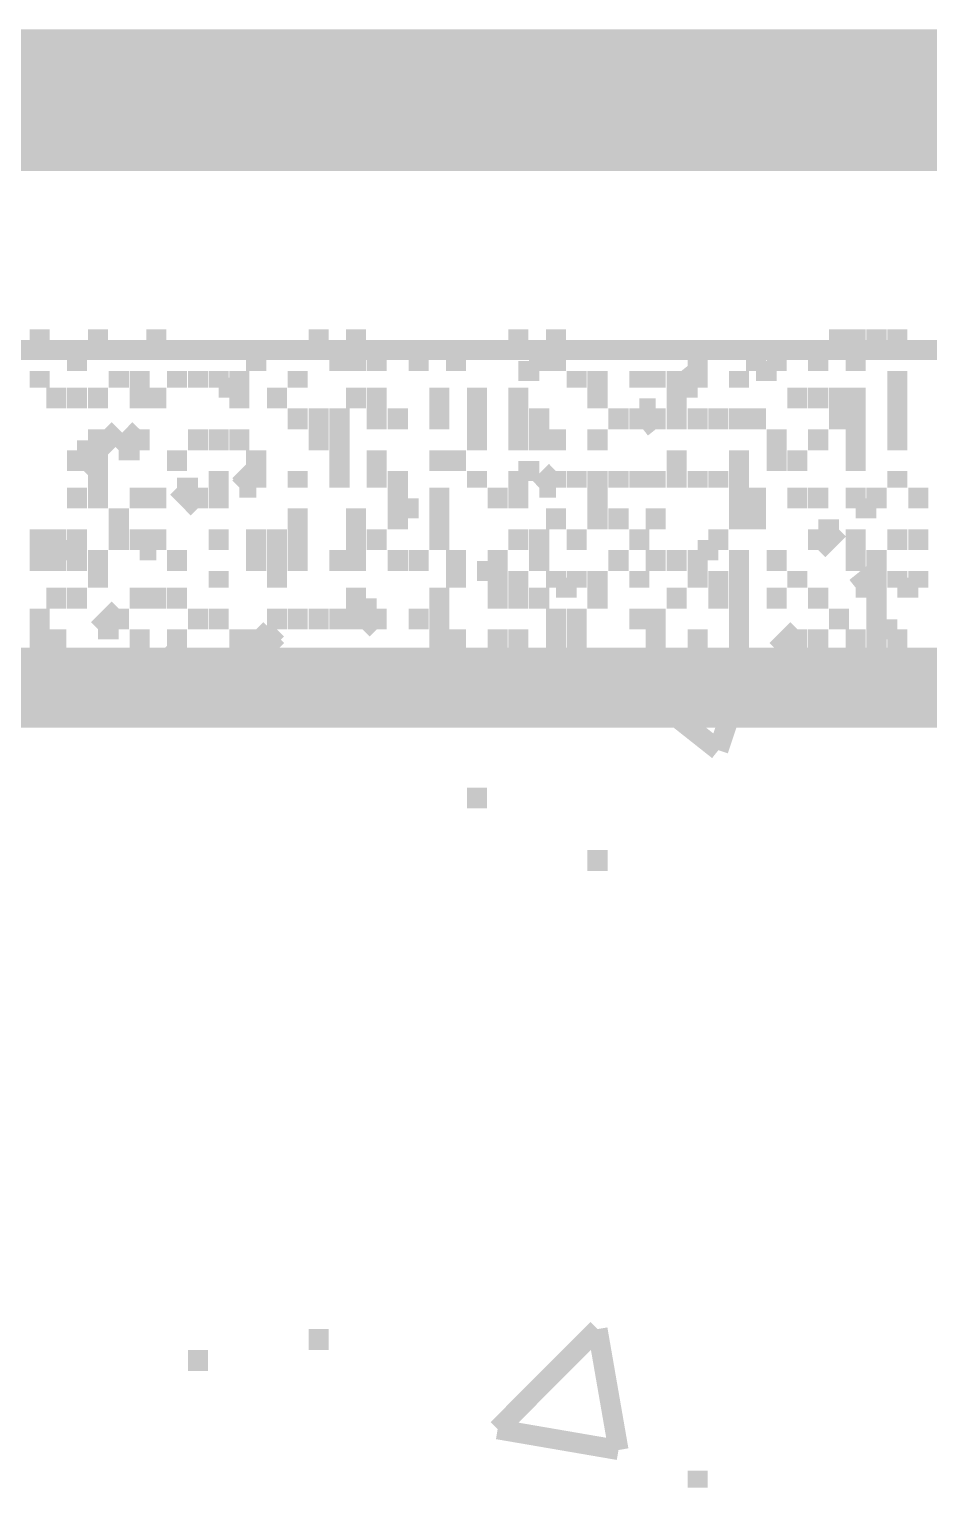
# Model space of a CAD drawing. Header units: millimetres. Extents: x 5 to 350, y 3 to 213.
# Drawn here: x 80.57 to 84.38, y 116.97 to 123.19 of the extents above; entities that cross this region are included whole.
import ezdxf

# ---------------------------------------------------------------- set-up
doc = ezdxf.new("R2010")
doc.units = ezdxf.units.MM
doc.layers.add('H', color=251, linetype='Continuous')
doc.layers.add('P', color=255, linetype='Continuous')

msp = doc.modelspace()

# ---------------------------------------------------------------- hatches: boundary and pattern name
at = {"layer": 'H', "linetype": 'Continuous'}
for points in [[(78.916, 122.59), (124.795, 123.19), (124.795, 122.59), (78.916, 122.59)], [(78.916, 122.59), (79.498, 123.19), (124.795, 123.19), (78.916, 122.59)]]:
    msp.add_hatch(color=256, dxfattribs=at).paths.add_polyline_path(points)

# ---------------------------------------------------------------- linework, layer by layer
at = {"layer": 'P'}
for points, const_width in [([(80.61, 121.832), (80.61, 121.92)], 0.085), ([(80.61, 121.832), (80.61, 121.92)], 0.085), ([(80.857, 121.832), (80.857, 121.92)], 0.085), ([(81.104, 121.832), (81.104, 121.92)], 0.085), ([(81.792, 121.832), (81.792, 121.92)], 0.085), ([(81.792, 121.832), (81.792, 121.92)], 0.085), ([(81.792, 121.832), (81.792, 121.92)], 0.085), ([(81.95, 121.832), (81.95, 121.92)], 0.085), ([(81.95, 121.832), (81.95, 121.92)], 0.085), ([(82.638, 121.832), (82.638, 121.92)], 0.085), ([(82.797, 121.832), (82.797, 121.92)], 0.085), ([(83.996, 121.832), (83.996, 121.92)], 0.085), ([(84.067, 121.832), (84.067, 121.92)], 0.085), ([(84.155, 121.832), (84.155, 121.92)], 0.085), ([(84.243, 121.832), (84.243, 121.92)], 0.085), ([(78.493, 121.832), (126.065, 121.832)], 0.085), ([(80.768, 121.744), (80.768, 121.832)], 0.085), ([(81.527, 121.744), (81.527, 121.832)], 0.085), ([(81.88, 121.744), (81.88, 121.832)], 0.085), ([(81.95, 121.744), (81.95, 121.832)], 0.085), ([(81.95, 121.744), (81.95, 121.832)], 0.085), ([(82.038, 121.744), (82.038, 121.832)], 0.085), ([(82.215, 121.744), (82.215, 121.832)], 0.085), ([(82.215, 121.744), (82.215, 121.832)], 0.085), ([(82.215, 121.744), (82.215, 121.832)], 0.085), ([(82.215, 121.744), (82.215, 121.832)], 0.085), ([(82.374, 121.744), (82.374, 121.832)], 0.085), ([(82.726, 121.744), (82.726, 121.832)], 0.085), ([(82.726, 121.744), (82.726, 121.832)], 0.085), ([(82.726, 121.744), (82.726, 121.832)], 0.085), ([(82.726, 121.744), (82.726, 121.832)], 0.085), ([(82.797, 121.832), (82.797, 121.744)], 0.085), ([(82.797, 121.744), (82.797, 121.832)], 0.085), ([(83.397, 121.744), (83.397, 121.832)], 0.085), ([(83.644, 121.744), (83.644, 121.832)], 0.085), ([(83.644, 121.744), (83.644, 121.832)], 0.085), ([(83.732, 121.744), (83.732, 121.832)], 0.085), ([(83.732, 121.744), (83.732, 121.832)], 0.085), ([(83.908, 121.744), (83.908, 121.832)], 0.085), ([(84.067, 121.744), (84.067, 121.832)], 0.085), ([(80.61, 121.673), (80.61, 121.744)], 0.085), ([(80.945, 121.673), (80.945, 121.744)], 0.085), ([(81.033, 121.673), (81.033, 121.744)], 0.085), ([(81.192, 121.673), (81.192, 121.744)], 0.085), ([(81.192, 121.673), (81.192, 121.744)], 0.085), ([(81.28, 121.673), (81.28, 121.744)], 0.085), ([(81.368, 121.673), (81.368, 121.744)], 0.085), ([(81.456, 121.673), (81.456, 121.744)], 0.085), ([(81.456, 121.673), (81.456, 121.744)], 0.085), ([(81.703, 121.673), (81.703, 121.744)], 0.085), ([(82.638, 121.744), (82.726, 121.744)], 0.085), ([(82.638, 121.744), (82.726, 121.744)], 0.085), ([(82.885, 121.673), (82.885, 121.744)], 0.085), ([(82.973, 121.673), (82.973, 121.744)], 0.085), ([(83.15, 121.673), (83.15, 121.744)], 0.085), ([(83.15, 121.673), (83.15, 121.744)], 0.085), ([(83.15, 121.673), (83.15, 121.744)], 0.085), ([(83.22, 121.673), (83.22, 121.744)], 0.085), ([(83.308, 121.673), (83.397, 121.744)], 0.085), ([(83.308, 121.673), (83.308, 121.744)], 0.085), ([(83.308, 121.673), (83.308, 121.744)], 0.085), ([(83.397, 121.673), (83.397, 121.744)], 0.085), ([(83.573, 121.673), (83.573, 121.744)], 0.085), ([(83.573, 121.673), (83.573, 121.744)], 0.085), ([(83.573, 121.673), (83.573, 121.744)], 0.085), ([(83.644, 121.744), (83.732, 121.744)], 0.085), ([(83.644, 121.744), (83.732, 121.744)], 0.085), ([(84.243, 121.673), (84.243, 121.744)], 0.085), ([(84.243, 121.673), (84.243, 121.744)], 0.085), ([(80.68, 121.585), (80.68, 121.673)], 0.085), ([(80.768, 121.585), (80.768, 121.673)], 0.085), ([(80.768, 121.585), (80.768, 121.673)], 0.085), ([(80.857, 121.585), (80.857, 121.673)], 0.085), ([(81.033, 121.585), (81.033, 121.673)], 0.085), ([(81.104, 121.585), (81.104, 121.673)], 0.085), ([(81.368, 121.673), (81.456, 121.673)], 0.085), ([(81.368, 121.673), (81.456, 121.673)], 0.085), ([(81.456, 121.585), (81.456, 121.673)], 0.085), ([(81.615, 121.585), (81.615, 121.673)], 0.085), ([(81.95, 121.585), (81.95, 121.673)], 0.085), ([(82.038, 121.585), (82.038, 121.673)], 0.085), ([(82.303, 121.585), (82.303, 121.673)], 0.085), ([(82.303, 121.585), (82.303, 121.673)], 0.085), ([(82.303, 121.585), (82.303, 121.673)], 0.085), ([(82.303, 121.585), (82.303, 121.673)], 0.085), ([(82.303, 121.585), (82.303, 121.673)], 0.085), ([(82.462, 121.585), (82.462, 121.673)], 0.085), ([(82.638, 121.585), (82.638, 121.673)], 0.085), ([(82.638, 121.585), (82.638, 121.673)], 0.085), ([(82.638, 121.585), (82.638, 121.673)], 0.085), ([(82.973, 121.585), (82.973, 121.673)], 0.085), ([(82.973, 121.585), (82.973, 121.673)], 0.085), ([(83.308, 121.673), (83.397, 121.673)], 0.085), ([(83.308, 121.585), (83.308, 121.673)], 0.085), ([(83.82, 121.585), (83.82, 121.673)], 0.085), ([(83.908, 121.585), (83.908, 121.673)], 0.085), ([(83.908, 121.585), (83.908, 121.673)], 0.085), ([(83.996, 121.585), (83.996, 121.673)], 0.085), ([(83.996, 121.585), (83.996, 121.673)], 0.085), ([(83.996, 121.585), (83.996, 121.673)], 0.085), ([(83.996, 121.585), (83.996, 121.673)], 0.085), ([(84.067, 121.585), (84.067, 121.673)], 0.085), ([(84.243, 121.585), (84.243, 121.673)], 0.085), ([(81.703, 121.497), (81.703, 121.585)], 0.085), ([(81.703, 121.497), (81.703, 121.585)], 0.085), ([(81.792, 121.497), (81.792, 121.585)], 0.085), ([(81.88, 121.497), (81.88, 121.585)], 0.085), ([(82.038, 121.497), (82.038, 121.585)], 0.085), ([(82.127, 121.497), (82.127, 121.585)], 0.085), ([(82.303, 121.497), (82.303, 121.585)], 0.085), ([(82.462, 121.497), (82.462, 121.585)], 0.085), ([(82.638, 121.497), (82.638, 121.585)], 0.085), ([(82.726, 121.497), (82.726, 121.585)], 0.085), ([(83.062, 121.497), (83.062, 121.585)], 0.085), ([(83.062, 121.497), (83.062, 121.585)], 0.085), ([(83.15, 121.585), (83.22, 121.585)], 0.085), ([(83.15, 121.585), (83.22, 121.497)], 0.085), ([(83.15, 121.497), (83.15, 121.585)], 0.085), ([(83.22, 121.497), (83.22, 121.585)], 0.085), ([(83.22, 121.497), (83.22, 121.585)], 0.085), ([(83.308, 121.497), (83.308, 121.585)], 0.085), ([(83.397, 121.497), (83.397, 121.585)], 0.085), ([(83.485, 121.497), (83.485, 121.585)], 0.085), ([(83.485, 121.497), (83.485, 121.585)], 0.085), ([(83.573, 121.497), (83.573, 121.585)], 0.085), ([(83.644, 121.497), (83.644, 121.585)], 0.085), ([(83.996, 121.585), (84.067, 121.585)], 0.085), ([(83.996, 121.585), (84.067, 121.585)], 0.085), ([(83.996, 121.497), (83.996, 121.585)], 0.085), ([(84.067, 121.497), (84.067, 121.585)], 0.085), ([(84.067, 121.497), (84.067, 121.585)], 0.085), ([(84.067, 121.497), (84.067, 121.585)], 0.085), ([(84.243, 121.497), (84.243, 121.585)], 0.085), ([(80.857, 121.408), (80.945, 121.497)], 0.085), ([(80.857, 121.408), (80.857, 121.497)], 0.085), ([(80.857, 121.408), (80.945, 121.497)], 0.085), ([(80.857, 121.408), (80.857, 121.497)], 0.085), ([(80.945, 121.408), (81.033, 121.497)], 0.085), ([(81.033, 121.408), (81.033, 121.497)], 0.085), ([(81.033, 121.408), (81.033, 121.497)], 0.085), ([(81.033, 121.408), (81.033, 121.497)], 0.085), ([(81.28, 121.408), (81.28, 121.497)], 0.085), ([(81.368, 121.408), (81.368, 121.497)], 0.085), ([(81.456, 121.408), (81.456, 121.497)], 0.085), ([(81.456, 121.408), (81.456, 121.497)], 0.085), ([(81.456, 121.408), (81.456, 121.497)], 0.085), ([(81.792, 121.408), (81.792, 121.497)], 0.085), ([(81.792, 121.408), (81.792, 121.497)], 0.085), ([(81.792, 121.408), (81.792, 121.497)], 0.085), ([(81.88, 121.408), (81.88, 121.497)], 0.085), ([(82.462, 121.408), (82.462, 121.497)], 0.085), ([(82.638, 121.408), (82.638, 121.497)], 0.085), ([(82.726, 121.408), (82.726, 121.497)], 0.085), ([(82.797, 121.408), (82.797, 121.497)], 0.085), ([(82.973, 121.408), (82.973, 121.497)], 0.085), ([(83.732, 121.408), (83.732, 121.497)], 0.085), ([(83.908, 121.408), (83.908, 121.497)], 0.085), ([(84.067, 121.408), (84.067, 121.497)], 0.085), ([(84.243, 121.408), (84.243, 121.497)], 0.085), ([(80.768, 121.408), (80.857, 121.408)], 0.085), ([(80.768, 121.408), (80.857, 121.32)], 0.085), ([(80.768, 121.32), (80.768, 121.408)], 0.085), ([(80.857, 121.32), (80.857, 121.408)], 0.085), ([(80.857, 121.32), (80.857, 121.408)], 0.085), ([(80.945, 121.408), (81.033, 121.408)], 0.085), ([(81.192, 121.32), (81.192, 121.408)], 0.085), ([(81.192, 121.32), (81.192, 121.408)], 0.085), ([(81.527, 121.32), (81.527, 121.408)], 0.085), ([(81.527, 121.32), (81.527, 121.408)], 0.085), ([(81.88, 121.32), (81.88, 121.408)], 0.085), ([(81.88, 121.32), (81.88, 121.408)], 0.085), ([(81.88, 121.32), (81.88, 121.408)], 0.085), ([(81.88, 121.32), (81.88, 121.408)], 0.085), ([(82.038, 121.32), (82.038, 121.408)], 0.085), ([(82.303, 121.32), (82.303, 121.408)], 0.085), ([(82.303, 121.32), (82.303, 121.408)], 0.085), ([(82.303, 121.32), (82.303, 121.408)], 0.085), ([(82.303, 121.32), (82.303, 121.408)], 0.085), ([(82.303, 121.32), (82.303, 121.408)], 0.085), ([(82.374, 121.32), (82.374, 121.408)], 0.085), ([(83.308, 121.32), (83.308, 121.408)], 0.085), ([(83.573, 121.32), (83.573, 121.408)], 0.085), ([(83.573, 121.32), (83.573, 121.408)], 0.085), ([(83.732, 121.32), (83.732, 121.408)], 0.085), ([(83.732, 121.32), (83.732, 121.408)], 0.085), ([(83.82, 121.32), (83.82, 121.408)], 0.085), ([(84.067, 121.32), (84.067, 121.408)], 0.085), ([(84.067, 121.32), (84.067, 121.408)], 0.085), ([(80.857, 121.25), (80.857, 121.32)], 0.085), ([(81.368, 121.25), (81.368, 121.32)], 0.085), ([(81.456, 121.25), (81.527, 121.32)], 0.085), ([(81.527, 121.25), (81.456, 121.32)], 0.085), ([(81.527, 121.25), (81.527, 121.32)], 0.085), ([(81.703, 121.25), (81.703, 121.32)], 0.085), ([(81.703, 121.25), (81.703, 121.32)], 0.085), ([(81.703, 121.25), (81.703, 121.32)], 0.085), ([(81.88, 121.25), (81.88, 121.32)], 0.085), ([(82.038, 121.25), (82.038, 121.32)], 0.085), ([(82.127, 121.25), (82.127, 121.32)], 0.085), ([(82.462, 121.25), (82.462, 121.32)], 0.085), ([(82.638, 121.32), (82.726, 121.32)], 0.085), ([(82.638, 121.32), (82.726, 121.32)], 0.085), ([(82.638, 121.32), (82.726, 121.32)], 0.085), ([(82.638, 121.25), (82.638, 121.32)], 0.085), ([(82.726, 121.25), (82.797, 121.32)], 0.085), ([(82.797, 121.25), (82.797, 121.32)], 0.085), ([(82.797, 121.25), (82.797, 121.32)], 0.085), ([(82.885, 121.25), (82.885, 121.32)], 0.085), ([(82.973, 121.25), (82.973, 121.32)], 0.085), ([(83.062, 121.25), (83.062, 121.32)], 0.085), ([(83.15, 121.25), (83.15, 121.32)], 0.085), ([(83.22, 121.25), (83.22, 121.32)], 0.085), ([(83.22, 121.25), (83.22, 121.32)], 0.085), ([(83.22, 121.25), (83.22, 121.32)], 0.085), ([(83.308, 121.25), (83.308, 121.32)], 0.085), ([(83.397, 121.25), (83.397, 121.32)], 0.085), ([(83.485, 121.25), (83.485, 121.32)], 0.085), ([(83.573, 121.32), (83.573, 121.25)], 0.085), ([(83.573, 121.25), (83.573, 121.32)], 0.085), ([(84.243, 121.25), (84.243, 121.32)], 0.085), ([(80.768, 121.162), (80.768, 121.25)], 0.085), ([(80.768, 121.162), (80.768, 121.25)], 0.085), ([(80.857, 121.162), (80.857, 121.25)], 0.085), ([(81.033, 121.162), (81.033, 121.25)], 0.085), ([(81.104, 121.162), (81.104, 121.25)], 0.085), ([(81.192, 121.25), (81.28, 121.25)], 0.085), ([(81.192, 121.25), (81.28, 121.162)], 0.085), ([(81.28, 121.162), (81.28, 121.25)], 0.085), ([(81.368, 121.162), (81.368, 121.25)], 0.085), ([(81.456, 121.25), (81.527, 121.25)], 0.085), ([(82.127, 121.162), (82.127, 121.25)], 0.085), ([(82.127, 121.162), (82.127, 121.25)], 0.085), ([(82.127, 121.162), (82.127, 121.25)], 0.085), ([(82.127, 121.162), (82.127, 121.25)], 0.085), ([(82.127, 121.162), (82.127, 121.25)], 0.085), ([(82.303, 121.162), (82.303, 121.25)], 0.085), ([(82.303, 121.162), (82.303, 121.25)], 0.085), ([(82.55, 121.162), (82.55, 121.25)], 0.085), ([(82.638, 121.162), (82.638, 121.25)], 0.085), ([(82.726, 121.25), (82.797, 121.25)], 0.085), ([(82.973, 121.162), (82.973, 121.25)], 0.085), ([(83.573, 121.162), (83.573, 121.25)], 0.085), ([(83.644, 121.162), (83.644, 121.25)], 0.085), ([(83.644, 121.162), (83.644, 121.25)], 0.085), ([(83.644, 121.162), (83.644, 121.25)], 0.085), ([(83.82, 121.162), (83.82, 121.25)], 0.085), ([(83.908, 121.162), (83.908, 121.25)], 0.085), ([(83.908, 121.162), (83.908, 121.25)], 0.085), ([(84.067, 121.162), (84.067, 121.25)], 0.085), ([(84.067, 121.162), (84.067, 121.25)], 0.085), ([(84.155, 121.162), (84.155, 121.25)], 0.085), ([(84.332, 121.162), (84.332, 121.25)], 0.085), ([(80.945, 121.073), (80.945, 121.162)], 0.085), ([(81.703, 121.073), (81.703, 121.162)], 0.085), ([(81.703, 121.073), (81.703, 121.162)], 0.085), ([(81.95, 121.073), (81.95, 121.162)], 0.085), ([(82.127, 121.162), (82.215, 121.162)], 0.085), ([(82.127, 121.073), (82.127, 121.162)], 0.085), ([(82.303, 121.073), (82.303, 121.162)], 0.085), ([(82.797, 121.073), (82.797, 121.162)], 0.085), ([(82.797, 121.073), (82.797, 121.162)], 0.085), ([(82.797, 121.073), (82.797, 121.162)], 0.085), ([(82.973, 121.073), (82.973, 121.162)], 0.085), ([(83.062, 121.073), (83.062, 121.162)], 0.085), ([(83.062, 121.073), (83.062, 121.162)], 0.085), ([(83.062, 121.073), (83.062, 121.162)], 0.085), ([(83.22, 121.073), (83.22, 121.162)], 0.085), ([(83.573, 121.073), (83.573, 121.162)], 0.085), ([(83.644, 121.073), (83.644, 121.162)], 0.085), ([(84.067, 121.162), (84.155, 121.162)], 0.085), ([(80.61, 120.985), (80.61, 121.073)], 0.085), ([(80.61, 120.985), (80.61, 121.073)], 0.085), ([(80.61, 120.985), (80.61, 121.073)], 0.085), ([(80.61, 120.985), (80.61, 121.073)], 0.085), ([(80.68, 120.985), (80.68, 121.073)], 0.085), ([(80.768, 120.985), (80.768, 121.073)], 0.085), ([(80.945, 120.985), (80.945, 121.073)], 0.085), ([(81.033, 120.985), (81.033, 121.073)], 0.085), ([(81.033, 120.985), (81.033, 121.073)], 0.085), ([(81.104, 120.985), (81.104, 121.073)], 0.085), ([(81.368, 120.985), (81.368, 121.073)], 0.085), ([(81.368, 120.985), (81.368, 121.073)], 0.085), ([(81.368, 120.985), (81.368, 121.073)], 0.085), ([(81.527, 120.985), (81.527, 121.073)], 0.085), ([(81.615, 120.985), (81.615, 121.073)], 0.085), ([(81.703, 120.985), (81.703, 121.073)], 0.085), ([(81.95, 120.985), (81.95, 121.073)], 0.085), ([(82.038, 120.985), (82.038, 121.073)], 0.085), ([(82.303, 120.985), (82.303, 121.073)], 0.085), ([(82.638, 120.985), (82.638, 121.073)], 0.085), ([(82.726, 120.985), (82.726, 121.073)], 0.085), ([(82.885, 120.985), (82.885, 121.073)], 0.085), ([(83.15, 120.985), (83.15, 121.073)], 0.085), ([(83.485, 120.985), (83.485, 121.073)], 0.085), ([(83.908, 121.073), (83.996, 121.073)], 0.085), ([(83.908, 121.073), (83.908, 120.985)], 0.085), ([(83.908, 120.985), (83.996, 121.073)], 0.085), ([(83.908, 120.985), (83.908, 121.073)], 0.085), ([(84.067, 120.985), (84.067, 121.073)], 0.085), ([(84.243, 120.985), (84.243, 121.073)], 0.085), ([(84.332, 120.985), (84.332, 121.073)], 0.085), ([(80.61, 120.897), (80.61, 120.985)], 0.085), ([(80.68, 120.985), (80.768, 120.985)], 0.085), ([(80.68, 120.985), (80.768, 120.985)], 0.085), ([(80.68, 120.897), (80.68, 120.985)], 0.085), ([(80.768, 120.897), (80.768, 120.985)], 0.085), ([(80.857, 120.897), (80.857, 120.985)], 0.085), ([(81.033, 120.985), (81.104, 120.985)], 0.085), ([(81.033, 120.985), (81.104, 120.985)], 0.085), ([(81.192, 120.897), (81.192, 120.985)], 0.085), ([(81.192, 120.897), (81.192, 120.985)], 0.085), ([(81.527, 120.897), (81.527, 120.985)], 0.085), ([(81.527, 120.897), (81.527, 120.985)], 0.085), ([(81.527, 120.897), (81.527, 120.985)], 0.085), ([(81.527, 120.897), (81.527, 120.985)], 0.085), ([(81.527, 120.897), (81.527, 120.985)], 0.085), ([(81.615, 120.985), (81.615, 120.897)], 0.085), ([(81.615, 120.897), (81.615, 120.985)], 0.085), ([(81.703, 120.897), (81.703, 120.985)], 0.085), ([(81.88, 120.897), (81.88, 120.985)], 0.085), ([(81.95, 120.897), (81.95, 120.985)], 0.085), ([(81.95, 120.897), (81.95, 120.985)], 0.085), ([(81.95, 120.897), (81.95, 120.985)], 0.085), ([(81.95, 120.897), (81.95, 120.985)], 0.085), ([(81.95, 120.897), (81.95, 120.985)], 0.085), ([(82.127, 120.897), (82.127, 120.985)], 0.085), ([(82.215, 120.897), (82.215, 120.985)], 0.085), ([(82.374, 120.897), (82.374, 120.985)], 0.085), ([(82.374, 120.897), (82.374, 120.985)], 0.085), ([(82.55, 120.897), (82.55, 120.985)], 0.085), ([(82.726, 120.897), (82.726, 120.985)], 0.085), ([(83.062, 120.897), (83.062, 120.985)], 0.085), ([(83.22, 120.897), (83.22, 120.985)], 0.085), ([(83.308, 120.897), (83.308, 120.985)], 0.085), ([(83.397, 120.985), (83.485, 120.985)], 0.085), ([(83.397, 120.985), (83.485, 120.985)], 0.085), ([(83.397, 120.897), (83.397, 120.985)], 0.085), ([(83.573, 120.897), (83.573, 120.985)], 0.085), ([(83.732, 120.897), (83.732, 120.985)], 0.085), ([(83.732, 120.897), (83.732, 120.985)], 0.085), ([(83.732, 120.897), (83.732, 120.985)], 0.085), ([(84.067, 120.897), (84.067, 120.985)], 0.085), ([(84.155, 120.897), (84.155, 120.985)], 0.085), ([(80.857, 120.826), (80.857, 120.897)], 0.085), ([(81.368, 120.826), (81.368, 120.897)], 0.085), ([(81.368, 120.826), (81.368, 120.897)], 0.085), ([(81.615, 120.826), (81.615, 120.897)], 0.085), ([(82.374, 120.826), (82.374, 120.897)], 0.085), ([(82.374, 120.826), (82.374, 120.897)], 0.085), ([(82.374, 120.826), (82.374, 120.897)], 0.085), ([(82.462, 120.897), (82.55, 120.897)], 0.085), ([(82.462, 120.897), (82.55, 120.897)], 0.085), ([(82.55, 120.826), (82.55, 120.897)], 0.085), ([(82.638, 120.826), (82.638, 120.897)], 0.085), ([(82.797, 120.826), (82.797, 120.897)], 0.085), ([(82.885, 120.826), (82.885, 120.897)], 0.085), ([(82.973, 120.826), (82.973, 120.897)], 0.085), ([(82.973, 120.826), (82.973, 120.897)], 0.085), ([(83.15, 120.826), (83.15, 120.897)], 0.085), ([(83.397, 120.826), (83.397, 120.897)], 0.085), ([(83.397, 120.826), (83.397, 120.897)], 0.085), ([(83.397, 120.826), (83.397, 120.897)], 0.085), ([(83.397, 120.826), (83.397, 120.897)], 0.085), ([(83.485, 120.826), (83.485, 120.897)], 0.085), ([(83.573, 120.826), (83.573, 120.897)], 0.085), ([(83.82, 120.826), (83.82, 120.897)], 0.085), ([(83.82, 120.826), (83.82, 120.897)], 0.085), ([(84.067, 120.826), (84.155, 120.897)], 0.085), ([(84.155, 120.826), (84.155, 120.897)], 0.085), ([(84.155, 120.826), (84.155, 120.897)], 0.085), ([(84.243, 120.826), (84.243, 120.897)], 0.085), ([(84.243, 120.826), (84.243, 120.897)], 0.085), ([(84.332, 120.826), (84.332, 120.897)], 0.085), ([(84.332, 120.826), (84.332, 120.897)], 0.085), ([(80.68, 120.738), (80.68, 120.826)], 0.085), ([(80.768, 120.738), (80.768, 120.826)], 0.085), ([(81.033, 120.738), (81.033, 120.826)], 0.085), ([(81.104, 120.738), (81.104, 120.826)], 0.085), ([(81.104, 120.738), (81.104, 120.826)], 0.085), ([(81.104, 120.738), (81.104, 120.826)], 0.085), ([(81.192, 120.738), (81.192, 120.826)], 0.085), ([(81.95, 120.738), (81.95, 120.826)], 0.085), ([(82.303, 120.738), (82.303, 120.826)], 0.085), ([(82.55, 120.738), (82.55, 120.826)], 0.085), ([(82.638, 120.738), (82.638, 120.826)], 0.085), ([(82.726, 120.738), (82.726, 120.826)], 0.085), ([(82.797, 120.826), (82.885, 120.826)], 0.085), ([(82.797, 120.826), (82.885, 120.826)], 0.085), ([(82.973, 120.738), (82.973, 120.826)], 0.085), ([(83.308, 120.738), (83.308, 120.826)], 0.085), ([(83.308, 120.738), (83.308, 120.826)], 0.085), ([(83.308, 120.738), (83.308, 120.826)], 0.085), ([(83.485, 120.738), (83.485, 120.826)], 0.085), ([(83.573, 120.738), (83.573, 120.826)], 0.085), ([(83.732, 120.738), (83.732, 120.826)], 0.085), ([(83.732, 120.738), (83.732, 120.826)], 0.085), ([(83.732, 120.738), (83.732, 120.826)], 0.085), ([(83.908, 120.738), (83.908, 120.826)], 0.085), ([(84.067, 120.826), (84.155, 120.826)], 0.085), ([(84.155, 120.738), (84.155, 120.826)], 0.085), ([(84.243, 120.826), (84.332, 120.826)], 0.085), ([(84.243, 120.826), (84.332, 120.826)], 0.085), ([(80.61, 120.65), (80.61, 120.738)], 0.085), ([(80.61, 120.65), (80.61, 120.738)], 0.085), ([(80.857, 120.65), (80.945, 120.738)], 0.085), ([(80.945, 120.65), (80.945, 120.738)], 0.085), ([(80.945, 120.65), (80.945, 120.738)], 0.085), ([(81.28, 120.65), (81.28, 120.738)], 0.085), ([(81.368, 120.65), (81.368, 120.738)], 0.085), ([(81.615, 120.65), (81.615, 120.738)], 0.085), ([(81.703, 120.65), (81.703, 120.738)], 0.085), ([(81.792, 120.65), (81.792, 120.738)], 0.085), ([(81.88, 120.65), (81.88, 120.738)], 0.085), ([(81.95, 120.738), (82.038, 120.738)], 0.085), ([(81.95, 120.738), (82.038, 120.65)], 0.085), ([(81.95, 120.65), (81.95, 120.738)], 0.085), ([(81.95, 120.65), (81.95, 120.738)], 0.085), ([(82.038, 120.65), (82.038, 120.738)], 0.085), ([(82.215, 120.65), (82.215, 120.738)], 0.085), ([(82.303, 120.65), (82.303, 120.738)], 0.085), ([(82.303, 120.65), (82.303, 120.738)], 0.085), ([(82.797, 120.65), (82.797, 120.738)], 0.085), ([(82.885, 120.65), (82.885, 120.738)], 0.085), ([(82.885, 120.65), (82.885, 120.738)], 0.085), ([(82.885, 120.65), (82.885, 120.738)], 0.085), ([(82.885, 120.65), (82.885, 120.738)], 0.085), ([(83.15, 120.65), (83.15, 120.738)], 0.085), ([(83.22, 120.65), (83.22, 120.738)], 0.085), ([(83.573, 120.65), (83.573, 120.738)], 0.085), ([(83.996, 120.65), (83.996, 120.738)], 0.085), ([(84.155, 120.65), (84.155, 120.738)], 0.085), ([(84.155, 120.65), (84.155, 120.738)], 0.085), ([(80.61, 120.562), (80.61, 120.65)], 0.085), ([(80.61, 120.562), (80.61, 120.65)], 0.085), ([(80.61, 120.562), (80.61, 120.65)], 0.085), ([(80.68, 120.562), (80.68, 120.65)], 0.085), ([(80.68, 120.562), (80.68, 120.65)], 0.085), ([(80.68, 120.562), (80.68, 120.65)], 0.085), ([(80.857, 120.65), (80.945, 120.65)], 0.085), ([(81.033, 120.562), (81.033, 120.65)], 0.085), ([(81.192, 120.562), (81.192, 120.65)], 0.085), ([(81.456, 120.562), (81.456, 120.65)], 0.085), ([(81.527, 120.562), (81.615, 120.65)], 0.085), ([(81.615, 120.562), (81.527, 120.65)], 0.085), ([(81.527, 120.562), (81.527, 120.65)], 0.085), ([(82.303, 120.562), (82.303, 120.65)], 0.085), ([(82.374, 120.562), (82.374, 120.65)], 0.085), ([(82.55, 120.562), (82.55, 120.65)], 0.085), ([(82.638, 120.562), (82.638, 120.65)], 0.085), ([(82.797, 120.562), (82.797, 120.65)], 0.085), ([(82.885, 120.562), (82.885, 120.65)], 0.085), ([(83.22, 120.562), (83.22, 120.65)], 0.085), ([(83.22, 120.562), (83.22, 120.65)], 0.085), ([(83.397, 120.562), (83.397, 120.65)], 0.085), ([(83.573, 120.562), (83.573, 120.65)], 0.085), ([(83.732, 120.562), (83.82, 120.65)], 0.085), ([(83.82, 120.562), (83.82, 120.65)], 0.085), ([(83.908, 120.562), (83.908, 120.65)], 0.085), ([(83.908, 120.562), (83.908, 120.65)], 0.085), ([(84.067, 120.562), (84.067, 120.65)], 0.085), ([(84.155, 120.65), (84.243, 120.65)], 0.085), ([(84.155, 120.562), (84.155, 120.65)], 0.085), ([(84.243, 120.562), (84.243, 120.65)], 0.085), ([(80.61, 120.474), (80.61, 120.562)], 0.085), ([(80.68, 120.474), (80.68, 120.562)], 0.085), ([(81.033, 120.474), (81.033, 120.562)], 0.085), ([(81.104, 120.474), (81.192, 120.562)], 0.085), ([(81.192, 120.474), (81.192, 120.562)], 0.085), ([(81.192, 120.474), (81.192, 120.562)], 0.085), ([(81.456, 120.474), (81.456, 120.562)], 0.085), ([(81.527, 120.562), (81.615, 120.562)], 0.085), ([(81.615, 120.474), (81.615, 120.562)], 0.085), ([(81.615, 120.474), (81.615, 120.562)], 0.085), ([(81.615, 120.474), (81.615, 120.562)], 0.085), ([(81.703, 120.474), (81.703, 120.562)], 0.085), ([(81.95, 120.474), (81.95, 120.562)], 0.085), ([(82.038, 120.474), (82.038, 120.562)], 0.085), ([(82.215, 120.474), (82.215, 120.562)], 0.085), ([(82.215, 120.474), (82.215, 120.562)], 0.085), ([(82.215, 120.474), (82.215, 120.562)], 0.085), ([(82.374, 120.474), (82.374, 120.562)], 0.085), ([(82.462, 120.474), (82.462, 120.562)], 0.085), ([(82.55, 120.474), (82.55, 120.562)], 0.085), ([(83.22, 120.474), (83.22, 120.562)], 0.085), ([(83.397, 120.474), (83.397, 120.562)], 0.085), ([(83.573, 120.474), (83.573, 120.562)], 0.085), ([(83.732, 120.562), (83.82, 120.562)], 0.085), ([(83.732, 120.474), (83.732, 120.562)], 0.085), ([(83.996, 120.474), (83.996, 120.562)], 0.085), ([(84.243, 120.474), (84.243, 120.562)], 0.085), ([(78.493, 120.403), (126.065, 120.403)], 0.339), ([(126.065, 120.403), (78.493, 120.403)], 0.339), ([(80.768, 120.403), (80.768, 120.474)], 0.085), ([(80.857, 120.403), (80.857, 120.474)], 0.085), ([(81.033, 120.403), (81.033, 120.474)], 0.085), ([(81.104, 120.474), (81.192, 120.474)], 0.085), ([(81.368, 120.403), (81.368, 120.474)], 0.085), ([(81.368, 120.403), (81.368, 120.474)], 0.085), ([(81.456, 120.474), (81.527, 120.474)], 0.085), ([(81.456, 120.474), (81.527, 120.474)], 0.085), ([(81.615, 120.403), (81.615, 120.474)], 0.085), ([(81.703, 120.403), (81.703, 120.474)], 0.085), ([(81.792, 120.403), (81.792, 120.474)], 0.085), ([(81.88, 120.403), (81.88, 120.474)], 0.085), ([(82.038, 120.403), (82.038, 120.474)], 0.085), ([(82.038, 120.403), (82.038, 120.474)], 0.085), ([(82.038, 120.403), (82.038, 120.474)], 0.085), ([(82.038, 120.403), (82.038, 120.474)], 0.085), ([(82.374, 120.474), (82.374, 120.403)], 0.085), ([(82.374, 120.403), (82.374, 120.474)], 0.085), ([(82.462, 120.403), (82.462, 120.474)], 0.085), ([(82.462, 120.403), (82.462, 120.474)], 0.085), ([(82.638, 120.403), (82.638, 120.474)], 0.085), ([(82.885, 120.403), (82.885, 120.474)], 0.085), ([(82.885, 120.403), (82.885, 120.474)], 0.085), ([(82.973, 120.403), (82.973, 120.474)], 0.085), ([(83.22, 120.403), (83.22, 120.474)], 0.085), ([(83.397, 120.403), (83.397, 120.474)], 0.085), ([(83.82, 120.403), (83.82, 120.474)], 0.085), ([(84.155, 120.403), (84.155, 120.474)], 0.085), ([(82.462, 120.403), (82.55, 120.403)], 0.085), ([(82.885, 120.315), (82.973, 120.403)], 0.085), ([(82.885, 120.315), (82.885, 120.403)], 0.085), ([(82.885, 120.403), (82.885, 120.315)], 0.085), ([(82.973, 120.315), (82.973, 120.403)], 0.085), ([(83.15, 120.403), (83.485, 120.138)], 0.085), ([(83.22, 120.403), (83.308, 120.403)], 0.085), ([(83.22, 120.403), (83.308, 120.403)], 0.085), ([(83.22, 120.403), (83.308, 120.403)], 0.085), ([(83.485, 120.138), (83.573, 120.403)], 0.085), ([(84.155, 120.315), (84.155, 120.403)], 0.085), ([(84.155, 120.315), (84.155, 120.403)], 0.085), ([(84.155, 120.315), (84.155, 120.403)], 0.085), ([(82.462, 119.892), (82.462, 119.98)], 0.085), ([(82.973, 119.627), (82.973, 119.715)], 0.085), ([(81.792, 117.598), (81.792, 117.687)], 0.085), ([(82.55, 117.263), (82.973, 117.687)], 0.085), ([(83.062, 117.175), (82.973, 117.687)], 0.085), ([(81.28, 117.51), (81.28, 117.598)], 0.085), ([(82.55, 117.263), (83.062, 117.175)], 0.085), ([(83.397, 117.016), (83.397, 117.087)], 0.085)]:
    msp.add_lwpolyline(points, dxfattribs=dict(at, const_width=const_width))

doc.saveas('drawing.dxf')
